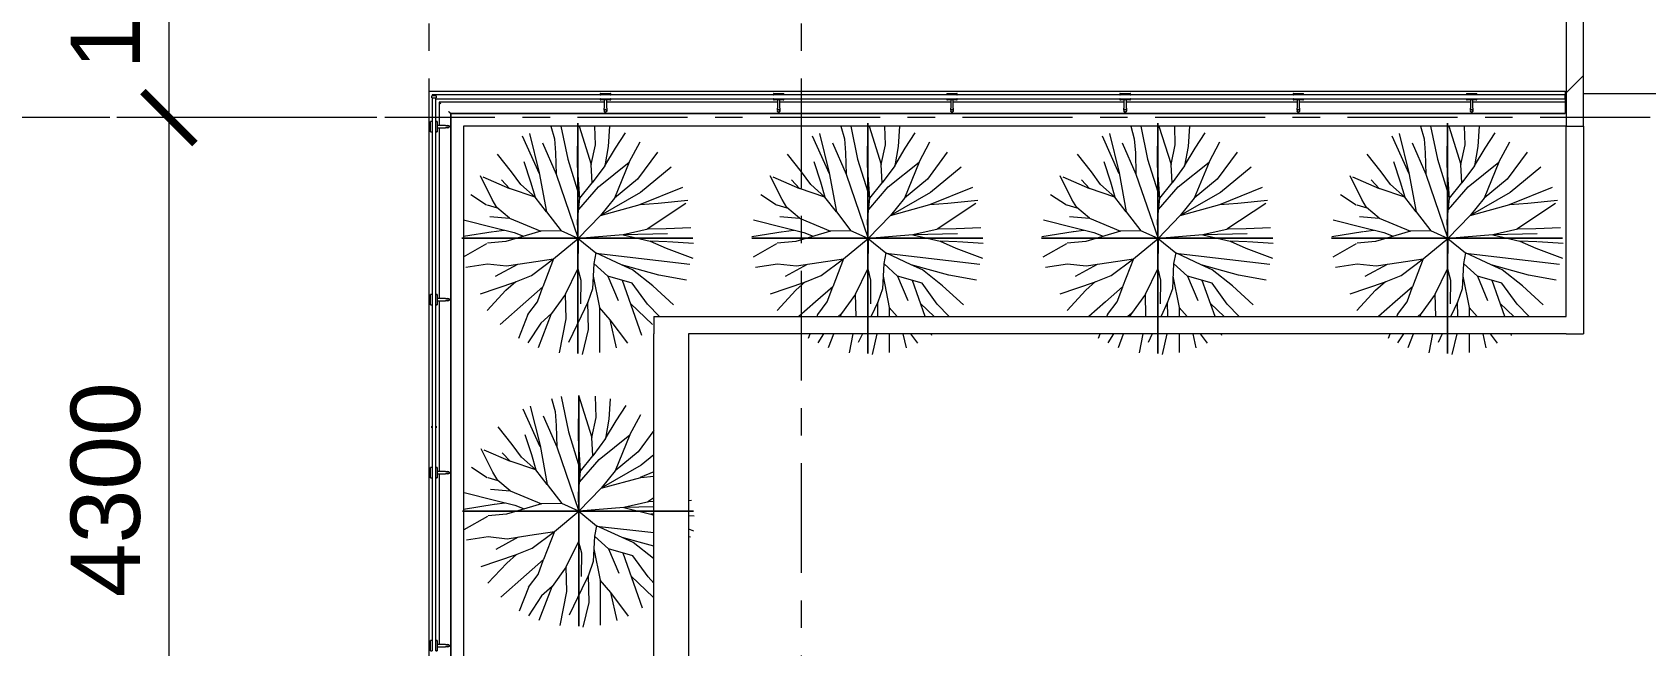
# Model space of a CAD drawing. Header units: millimetres. Extents: x -20144 to 117103, y -11426 to 48263.
# Drawn here: x 60212 to 69525, y 28098 to 31643 of the extents above; entities that cross this region are included whole.
import ezdxf

# ---------------------------------------------------------------- set-up
doc = ezdxf.new("R2010")
doc.units = ezdxf.units.MM
doc.linetypes.add('Grid Line', pattern=[22.225, 12.7, -3.175, 3.175, -3.175])
for name, color, linetype, lineweight in [('DIM', 1, 'Continuous', 5), ('HATCH-TUONG', 152, 'Continuous', 9), ('L-SITE', 91, 'Continuous', 5), ('NET THAY 1', 41, 'Continuous', 5), ('NET THAY 2', 55, 'Continuous', 5), ('NET-CAT', 3, 'Continuous', 9), ('NET-THAY', 2, 'Continuous', 15), ('TRUC', 225, 'Continuous', 5)]:
    doc.layers.add(name, color=color, linetype=linetype, lineweight=lineweight)
doc.styles.add('TA1', font='arial.ttf')
doc.dimstyles.new('D_200_KTx2', dxfattribs={"dimtxt": 400, "dimasz": 300, "dimexe": 300, "dimexo": 300, "dimgap": 160, "dimtad": 1, "dimdec": 0, "dimzin": 9, "dimtxsty": 'TA1', "dimblk": 'ARCHTICK', "dimcen": 1, "dimdle": 300, "dimclrd": 256, "dimclre": 256, "dimclrt": 7, "dimadec": 0, "dimazin": 0, "dimtfac": 1, "dimtdec": 0, "dimtix": 1, "dimtmove": 1, "dimatfit": 3, "dimldrblk": 'ARCHTICK', "dimfxl": 1, "dimtolj": 1, "dimtzin": 0, "dimlwd": -1, "dimlwe": -1, "dimarcsym": 0})

# ---------------------------------------------------------------- blocks, each defined once
blk = doc.blocks.new('Railing - NBS_RailInfillPnl_Post-720245-MẶT BẰNG TẦNG 23')
at = {"layer": 'NET THAY 2'}
for p, q in [((-13, -5), (-13, 5)), ((13, 5), (-13, 5)), ((13, 5), (13, -5)), ((-13, -5), (13, -5))]:
    blk.add_line(p, q, dxfattribs=at)
blk = doc.blocks.new('Railing - NBS_RailInfillPnl_Post-721024-MẶT BẰNG TẦNG 23')
at = {"layer": 'NET THAY 2'}
for p, q in [((-13, -5), (-13, 5)), ((13, 5), (13, -5))]:
    blk.add_line(p, q, dxfattribs=at)
blk = doc.blocks.new('Railing - Railing-537716-MẶT BẰNG TẦNG 23')
at = {"layer": 'NET THAY 1'}
for p, q in [((-8499.5, 31299.9), (-8499.5, 21700.1)), ((-1939.5, 31299.9), (-8499.5, 31299.9)), ((-1939.5, 31299.9), (-1939.5, 31280.7)), ((-8439.5, 31239.9), (-8439.5, 31104.5)), ((-7485.8, 31239.9), (-8439.5, 31239.9)), ((-6485.8, 31239.9), (-7472.5, 31239.9)), ((-5485.8, 31239.9), (-6472.5, 31239.9)), ((-4485.8, 31239.9), (-5472.5, 31239.9)), ((-3485.8, 31239.9), (-4472.5, 31239.9)), ((-2485.8, 31239.9), (-3472.5, 31239.9)), ((-1939.5, 31239.9), (-2472.5, 31239.9)), ((-1939.5, 31259.2), (-1939.5, 31239.9)), ((-1939.5, 31239.9), (-1939.5, 31229.9)), ((-1939.5, 31229.9), (-1939.5, 31184.9)), ((-8372.5, 21827.1), (-8372.5, 31172.9)), ((-8372.5, 31172.9), (-1939.5, 31172.9)), ((-8372.5, 31172.9), (-8372.5, 21827.1)), ((-1939.5, 31172.9), (-8372.5, 31172.9)), ((-1939.5, 31184.9), (-1939.5, 31172.9)), ((-8439.5, 31091.2), (-8439.5, 30104.5)), ((-8439.5, 30091.2), (-8439.5, 29104.5)), ((-8439.5, 29091.2), (-8439.5, 28104.5))]:
    blk.add_line(p, q, dxfattribs=at)
for points, knots in [([(-8429.5, 31229.9), (-8430.3, 31230.8), (-8431.7, 31232.1), (-8433.3, 31233.8), (-8434.3, 31234.8), (-8435, 31235.5), (-8435.7, 31236.2), (-8436.4, 31236.9), (-8437, 31237.5), (-8437.6, 31238), (-8438.2, 31238.6), (-8438.7, 31239.2), (-8439.3, 31239.8), (-8439.5, 31239.9), (-8439.5, 31239.9)], [0, 0, 0, 0, 0.166667, 0.25, 0.333333, 0.375, 0.416667, 0.5, 0.541667, 0.583333, 0.666667, 0.75, 0.833333, 1, 1, 1, 1]), ([(-8372.5, 31172.9), (-8372.5, 31172.9), (-8372.7, 31173.1), (-8373.4, 31173.8), (-8374.1, 31174.5), (-8374.8, 31175.2), (-8375.4, 31175.9), (-8376.2, 31176.6), (-8377.1, 31177.6), (-8378.2, 31178.7), (-8379.2, 31179.6), (-8380.1, 31180.6), (-8381.9, 31182.3), (-8383.4, 31183.9), (-8384.5, 31184.9)], [0, 0, 0, 0, 0.166667, 0.25, 0.333333, 0.416667, 0.458333, 0.5, 0.583333, 0.666667, 0.708333, 0.75, 0.833333, 1, 1, 1, 1])]:
    blk.add_open_spline(points, degree=3, knots=knots, dxfattribs=at)
for name, p, rotation in [('Railing - NBS_RailInfillPnl_Post-720245-MẶT BẰNG TẦNG 23', (-8469.5, 31269.9), 180), ('Railing - NBS_RailInfillPnl_Post-721024-MẶT BẰNG TẦNG 23', (-6292.8, 31269.9), 90), ('Railing - NBS_RailInfillPnl_Post-721024-MẶT BẰNG TẦNG 23', (-4116.1, 31269.9), 90), ('Railing - NBS_RailInfillPnl_Post-721024-MẶT BẰNG TẦNG 23', (-8469.5, 29362), 180)]:
    blk.add_blockref(name, p, dxfattribs=dict(rotation=rotation))
blk = doc.blocks.new('Top Rail Type - Top Rail_Internal_-538202-MẶT BẰNG TẦNG 23')
at = {"layer": 'NET THAY 1'}
for p, q in [((-7508.2, 31280.7), (-8480.2, 31280.7)), ((-8480.2, 31280.7), (-8480.2, 31274.9)), ((-8480.2, 31264.9), (-8480.2, 31126.7)), ((-8458.7, 31123.7), (-8458.7, 31259.2)), ((-8458.7, 31259.2), (-7505.2, 31259.2)), ((-7453.3, 31259.2), (-6505.2, 31259.2)), ((-6508.2, 31280.7), (-7450.3, 31280.7)), ((-6453.3, 31259.2), (-5505.2, 31259.2)), ((-5508.2, 31280.7), (-6450.3, 31280.7)), ((-5453.3, 31259.2), (-4505.2, 31259.2)), ((-4508.2, 31280.7), (-5450.3, 31280.7)), ((-4453.3, 31259.2), (-3505.2, 31259.2)), ((-3508.2, 31280.7), (-4450.3, 31280.7)), ((-3453.3, 31259.2), (-2505.2, 31259.2)), ((-2508.2, 31280.7), (-3450.3, 31280.7)), ((-2453.3, 31259.2), (-1939.5, 31259.2)), ((-1939.5, 31280.7), (-2450.3, 31280.7)), ((-1939.5, 31259.2), (-1939.5, 31280.7)), ((-8480.2, 31068.8), (-8480.2, 30126.7)), ((-8458.7, 30123.7), (-8458.7, 31071.8)), ((-8480.2, 30068.8), (-8480.2, 29126.7)), ((-8458.7, 29123.7), (-8458.7, 30071.8)), ((-8480.2, 29068.8), (-8480.2, 28126.7)), ((-8458.7, 28123.7), (-8458.7, 29071.8))]:
    blk.add_line(p, q, dxfattribs=at)
blk = doc.blocks.new('ALB-RAILING 32 - ALB-BALUSTER-V86-MẶT BẰNG TẦNG 23')
at = {"layer": 'NET THAY 1'}
for p, q in [((-30, 101.1), (-30, 91.9)), ((-30, 101.1), (30, 101.1)), ((-29, 101.1), (-30, 101.1)), ((30, 101.1), (29, 101.1)), ((30, 91.9), (30, 101.1)), ((-30, 91.9), (-29, 91.9)), ((30, 91.9), (-30, 91.9)), ((-30, 70.4), (-30, 63.2)), ((-30, 70.4), (30, 70.4)), ((-29, 70.4), (-30, 70.4)), ((-30, 63.2), (-26, 63.2)), ((30, 63.2), (-30, 63.2)), ((-7, 63.2), (-7, 15)), ((7, 15), (7, 63.2)), ((26, 63.2), (30, 63.2)), ((29, 91.9), (30, 91.9)), ((30, 70.4), (29, 70.4)), ((30, 63.2), (30, 70.4))]:
    blk.add_line(p, q, dxfattribs=at)
at = {"layer": 'NET THAY 1', "flags": 128}
for points in [[(-7, 1.4), (-7, 1.7), (-7, 2), (-7, 2.3), (-7, 2.6), (-7, 3), (-7, 3.3), (-7, 3.7), (-7, 4.1), (-7, 4.5), (-7, 5), (-7, 5.4), (-7, 5.9), (-7, 6.4), (-7, 6.9), (-7, 7.4), (-7, 7.9), (-7, 8.5), (-7, 9), (-7, 9.6), (-7, 10.1), (-7, 10.7), (-7, 11.3), (-7, 11.9), (-7, 12.5), (-7, 13), (-7, 13.6), (-7, 14.2), (-7, 14.8), (-7, 15)], [(7, 0), (7, -0.3), (7, -0.6), (6.9, -0.8), (6.9, -1.1), (6.9, -1.4), (6.8, -1.7)], [(7, 15), (7, 14.4), (7, 13.8), (7, 13.2), (7, 12.6), (7, 12), (7, 11.4), (7, 10.9), (7, 10.3), (7, 9.7), (7, 9.2), (7, 8.6), (7, 8.1), (7, 7.5), (7, 7), (7, 6.5), (7, 6), (7, 5.6), (7, 5.1), (7, 4.7), (7, 4.2), (7, 3.8), (7, 3.4), (7, 3.1), (7, 2.7)], [(-3, -6.3), (-3.2, -6.2), (-3.5, -6.1), (-3.7, -5.9), (-4, -5.8), (-4.2, -5.6), (-4.4, -5.4), (-4.6, -5.3), (-4.8, -5.1), (-5, -4.9), (-5.2, -4.7), (-5.4, -4.5), (-5.6, -4.2), (-5.7, -4), (-5.9, -3.8), (-6, -3.5), (-6.2, -3.3), (-6.3, -3), (-6.4, -2.8), (-6.5, -2.5), (-6.6, -2.3), (-6.7, -2), (-6.8, -1.7), (-6.8, -1.5), (-6.9, -1.2)], [(0, -7), (-0.3, -7), (-0.6, -7), (-0.8, -6.9), (-1.1, -6.9), (-1.4, -6.9), (-1.7, -6.8)], [(6.6, -2.5), (6.4, -2.7), (6.3, -3), (6.2, -3.2), (6.1, -3.5), (5.9, -3.7), (5.8, -4), (5.6, -4.2), (5.4, -4.4), (5.3, -4.6), (5.1, -4.8), (4.9, -5), (4.7, -5.2), (4.5, -5.4), (4.2, -5.6), (4, -5.7), (3.8, -5.9), (3.5, -6), (3.3, -6.2), (3, -6.3), (2.8, -6.4), (2.5, -6.5), (2.3, -6.6), (2, -6.7), (1.7, -6.8), (1.5, -6.8), (1.2, -6.9), (0.9, -6.9), (0.6, -7), (0.4, -7), (0.1, -7), (0, -7)]]:
    blk.add_lwpolyline(points, dxfattribs=at)
at = {"layer": 'NET THAY 1'}
for start, end in [(90, 270), (270, 90)]:
    blk.add_arc((0, 0), 7, start, end, dxfattribs=at)
blk = doc.blocks.new('CAY XANH 1 - new block_dwg_110_植栽_中_高木 - 落葉1_φ4000_H5500-1445069-IDEA-4th Storey - Detail-714095-MẶT BẰNG TẦNG 23')
at = {"layer": 'L-SITE'}
for p, q in [((-667, 1111), (-958, 1760)), ((879, 1317), (625, 696)), ((1796, 880), (1057, 580)), ((-1850, 759), (-1578, 578)), ((-1570, 578), (-1398, 529)), ((1855, 599), (1188, 159)), ((-2000, 33), (-1462, 119)), ((-1453, 121), (-1278, 144)), ((-1975, -315), (-1571, -88)), ((1923, -449), (303, -262)), ((1984, -88), (1545, -58)), ((-1423, -653), (-1041, -445)), ((983, -1349), (762, -724)), ((-880, -1349), (-864, -1308)), ((502, -1349), (365, -1191)), ((1138, -1349), (902, -1122)), ((-1024, -1718), (-996, -1647)), ((-766, -1647), (-866, -1803)), ((-682, -1880), (-593, -1647)), ((-321, -1974), (-258, -1647)), ((-98, -1647), (-170, -1795)), ((76, -1999), (158, -1647)), ((365, -1647), (365, -1967)), ((659, -1888), (605, -1647)), ((855, -1808), (734, -1647)), ((1097, -1672), (1088, -1647))]:
    blk.add_line(p, q, dxfattribs=at)
at = {"layer": 'L-SITE', "flags": 128}
for points in [[(-838, 1808), (-670, 1129), (-546, 458), (-743, 713), (-989, 932), (-1147, 1149), (-1389, 1451)], [(-470, 1933), (-408, 1715), (-389, 1474), (-379, 1110)], [(-297, 1933), (-181, 1368), (30, 691), (242, 956)], [(16, 1933), (224, 1272), (298, 1613), (287, 1933)], [(541, 1933), (518, 1586), (459, 1252), (641, 1557), (813, 1820)], [(-615, 1645), (-379, 1110), (0, 0), (-295, 133)], [(1939, 182), (1516, 167), (1206, 162), (773, 64), (0, 0), (-10, 303), (30, 691), (-10, 1257), (-10, 1592)], [(1364, 1487), (1021, 1024), (625, 696), (384, 396), (0, 0), (305, -251), (268, -432)], [(10, 497), (348, 890), (879, 1317), (1065, 1665)], [(-934, 1324), (-819, 978), (-743, 713), (-1182, 862)], [(459, 1252), (242, 956), (224, 1272)], [(1602, 1227), (1074, 790), (384, 396), (1064, 582), (1374, 607), (1887, 662)], [(-1522, 376), (-1182, 348), (-1399, 530), (-1482, 672), (-1685, 1077)], [(-1640, 1059), (-1182, 862), (-1319, 1008)], [(-1974, 319), (-1451, 187), (-1104, 101), (-945, 37)], [(-1182, 348), (-645, 125), (-1245, -52), (-1564, -80)], [(-546, 458), (-295, 133), (-645, 125)], [(-1683, -957), (-1092, -755), (-807, -637), (-423, -352), (0, 0), (-5, -527)], [(1538, 78), (773, 64), (1241, -50)], [(1865, -721), (1389, -632), (743, -453), (305, -251)], [(1534, -57), (1241, -50), (1512, -168), (1971, -338)], [(-1938, -494), (-1560, -440), (-1235, -475), (-846, -416), (-423, -352), (-610, -834), (-905, -1095), (-1192, -1349)], [(-217, -960), (-5, -527), (44, -720), (39, -1126)], [(508, -651), (268, -432), (248, -870), (165, -1101)], [(1640, -1145), (1284, -817), (935, -541), (743, -453)], [(-1567, -1243), (-1244, -895), (-1077, -745)], [(-867, -1310), (-703, -1095), (-608, -832)], [(258, -651), (365, -1191), (365, -1349)], [(1397, -1349), (1191, -1135), (931, -773), (508, -651), (685, -1070)], [(-208, -1349), (-217, -960), (-458, -1297)], [(170, -1349), (165, -1101), (52, -1342)], [(-478, -1349), (-458, -1297), (-518, -1349)]]:
    blk.add_lwpolyline(points, dxfattribs=at)
blk = doc.blocks.new('CAY XANH 1 - new block_dwg-714094-MẶT BẰNG TẦNG 23')
at = {"xscale": 0.5, "yscale": 0.5, "zscale": 0.5}
blk.add_blockref('CAY XANH 1 - new block_dwg_110_植栽_中_高木 - 落葉1_φ4000_H5500-1445069-IDEA-4th Storey - Detail-714095-MẶT BẰNG TẦNG 23', (-494874, 495980), dxfattribs=at)
blk = doc.blocks.new('CAY XANH 1 - CAY XANH_dwg-714093-MẶT BẰNG TẦNG 23')
at = {"layer": 'L-SITE'}
for p, q in [((28746.5, 0), (28733, 0)), ((28788.3, 0), (28770.7, 0)), ((28931.4, 0), (28921.9, 0)), ((29155.3, 0), (29164.1, 0))]:
    blk.add_line(p, q, dxfattribs=at)
at = {"layer": 'L-SITE', "flags": 128}
for points in [[(28694.1, 0), (28684.6, 0), (28661.3, 0), (28659.4, 0), (28644, 0), (28634.5, 0), (28611.2, 0), (28603.7, 0), (28594.2, 0), (28603.7, 0), (28609.6, 0), (28592.2, 0), (28570.9, 0), (28578.4, 0), (28603.7, 0), (28662, 0), (28642.6, 0), (28600.1, 0), (28579.1, 0), (28609.9, 0), (28604, 0), (28575.2, 0), (28563.7, 0), (28584.7, 0), (28609.9, 0), (28613.8, 0), (28600.1, 0), (28611.8, 0), (28638.7, 0), (28677.6, 0), (28708.4, 0), (28713.9, 0), (28725.7, 0), (28715.9, 0), (28712.3, 0), (28702.5, 0), (28691, 0), (28706.4, 0), (28731.3, 0), (28735.2, 0), (28750.6, 0), (28756.5, 0), (28781.4, 0), (28806.3, 0), (28821.7, 0), (28833.5, 0), (28837.1, 0), (28862.3, 0), (28883.3, 0), (28898.7, 0), (28916, 0), (28931.4, 0)], [(28647.5, 0), (28660.7, 0), (28678.3, 0), (28673.9, 0), (28669.5, 0), (28647.5, 0)], [(29039.2, 0), (29014.3, 0), (28989.4, 0), (28974, 0), (28975.7, 0), (28958.6, 0), (28943.2, 0), (28925.9, 0), (28918, 0), (28931.4, 0), (28920, 0), (28895.1, 0), (28877.7, 0), (28821.5, 0), (28814, 0), (28794.6, 0), (28769.7, 0), (28707.5, 0), (28715.4, 0), (28722.9, 0), (28717.3, 0), (28707.5, 0), (28702, 0), (28694.1, 0)], [(28752.4, 0), (28737, 0), (28715.7, 0)], [(28715.7, 0), (28725.2, 0), (28721.6, 0), (28735, 0), (28740.6, 0), (28746.5, 0), (28765.8, 0), (28752.4, 0)], [(28733, 0), (28738.9, 0), (28756, 0), (28765.8, 0), (28771.4, 0), (28775.3, 0), (28781.2, 0), (28788.7, 0), (28792.7, 0), (28732.7, 0)], [(28732.7, 0), (28740.3, 0), (28815.9, 0), (28825.4, 0), (28881.6, 0), (28895.1, 0), (28898.7, 0), (28889.2, 0), (28895.1, 0), (28904.6, 0), (28921.9, 0), (28927.8, 0)], [(28763.8, 0), (28748.4, 0), (28746.5, 0)], [(28785.1, 0), (28788.7, 0), (28790.7, 0), (28785.1, 0), (28763.8, 0)], [(28770.7, 0), (28768.5, 0), (28779.5, 0), (28788.3, 0)], [(28817.6, 0), (28796.6, 0), (28785.1, 0)], [(28921.9, 0), (28908.5, 0), (28910.5, 0), (28893.1, 0), (28898.7, 0), (28893.1, 0), (28867.9, 0), (28812, 0)], [(28812, 0), (28823.5, 0), (28817.6, 0)], [(28927.8, 0), (28939.3, 0), (28941.3, 0), (28946.8, 0), (28956.7, 0), (28933.4, 0), (28921.9, 0), (28931.4, 0), (28946.8, 0), (28962.2, 0), (28970.1, 0), (28981.6, 0), (28995, 0)], [(29091.3, 0), (29110.6, 0), (29116.2, 0), (29106.7, 0), (29089.3, 0), (29081.8, 0), (29072, 0), (29058.5, 0), (29037.2, 0), (29033.6, 0), (29018.2, 0), (29008.4, 0), (29002.8, 0), (28997, 0), (28983.5, 0), (28966.2, 0), (28958.6, 0), (28956.7, 0), (28939.3, 0), (28921.9, 0)], [(28921.9, 0), (28931.4, 0), (28933.4, 0), (28943.2, 0), (28956.7, 0), (28954.7, 0), (28958.6, 0), (28975.7, 0), (28981.6, 0), (28987.5, 0), (29004.8, 0), (29037.2, 0), (29047.1, 0), (29053, 0), (29041.2, 0), (29043.1, 0), (29051, 0), (29068.4, 0)], [(28995, 0), (29010.4, 0), (29025.8, 0), (29020.2, 0), (29006.5, 0)], [(29006.5, 0), (29025.8, 0), (29029.7, 0), (29018.2, 0), (29025.8, 0), (29045.1, 0), (29053, 0), (29062.5, 0), (29070, 0), (29083.8, 0), (29108.7, 0), (29114.5, 0)], [(29312.7, 0), (29293.4, 0), (29302.9, 0), (29316.3, 0), (29320.3, 0), (29302.9, 0), (29285.5, 0), (29262.6, 0), (29270.1, 0), (29304.9, 0), (29312.7, 0), (29304.9, 0), (29297.3, 0), (29281.9, 0), (29327.3, 0), (29348.6, 0), (29330.1, 0), (29343.5, 0), (29390.9, 0), (29381.4, 0), (29362, 0), (29366, 0), (29373.5, 0), (29352.5, 0), (29344.7, 0), (29331.2, 0), (29311.9, 0), (29298.5, 0), (29229.9, 0), (29212.5, 0), (29205, 0), (29176.1, 0), (29168.3, 0), (29150.9, 0), (29145.3, 0), (29160.7, 0), (29174.2, 0), (29170.2, 0), (29152.9, 0), (29145.3, 0), (29102.8, 0), (29106.7, 0), (29070, 0), (29043.1, 0), (29037.2, 0)], [(29037.2, 0), (29058.5, 0), (29072, 0), (29087.4, 0), (29099.2, 0), (29089.3, 0), (29075.9, 0), (29068.4, 0), (29104.7, 0), (29116.2, 0)], [(29116.2, 0), (29091.3, 0), (29083.8, 0), (29070, 0), (29049, 0), (29039.2, 0)], [(29068.4, 0), (29056.6, 0), (29060.5, 0), (29112.3, 0), (29147, 0), (29158.4, 0), (29135.5, 0), (29131.6, 0), (29147, 0), (29162.4, 0), (29169.9, 0), (29187.3, 0), (29195.1, 0), (29222, 0), (29233.5, 0), (29256.7, 0), (29210.9, 0), (29220.4, 0), (29208.6, 0), (29224, 0), (29237.7, 0), (29247.2, 0), (29260.6, 0), (29268.5, 0), (29283.9, 0), (29299.3, 0), (29312.7, 0)], [(29114.5, 0), (29100.8, 0), (29091.3, 0)], [(29160.7, 0), (29147, 0), (29133.5, 0), (29139.4, 0), (29162.4, 0), (29170.2, 0), (29154.8, 0)], [(29164.1, 0), (29172.9, 0), (29179.5, 0), (29192.7, 0), (29186.1, 0), (29150.9, 0), (29144.3, 0), (29137.8, 0), (29144.3, 0), (29155.3, 0)], [(29154.8, 0), (29162.4, 0), (29181.7, 0), (29191.5, 0), (29185.6, 0), (29212.5, 0), (29224, 0), (29205, 0), (29199.1, 0), (29177.8, 0), (29179.7, 0)], [(29179.7, 0), (29174.2, 0), (29160.7, 0)], [(29221.3, 0), (29199.3, 0), (29186.1, 0), (29199.3, 0)], [(29199.3, 0), (29210.3, 0), (29230.1, 0), (29241.1, 0), (29283.4, 0), (29301, 0), (29296.6, 0), (29238.9, 0), (29241.1, 0), (29225.7, 0), (29221.3, 0)]]:
    blk.add_lwpolyline(points, dxfattribs=at)
for points in [[(28645.7, 0), (28641.3, 0), (28706.9, 0), (28676.5, 0), (28672.1, 0), (28685.3, 0), (28676.5, 0)], [(28690.8, 0), (28669.5, 0), (28662, 0), (28675.4, 0), (28681, 0), (28698.3, 0), (28700.3, 0)], [(28737.7, 0), (28750.9, 0), (28759.7, 0), (28755.3, 0), (28737.7, 0), (28711.3, 0), (28700.3, 0), (28698.1, 0), (28715.7, 0), (28717.9, 0), (28722.3, 0), (28739.9, 0)], [(28785.9, 0), (28783.7, 0), (28768.3, 0), (28757.3, 0), (28752.9, 0), (28748.5, 0), (28768.3, 0), (28777.1, 0)], [(28904.6, 0), (28915.6, 0), (28871.6, 0), (28805.9, 0), (28810.3, 0), (28803.7, 0), (28873.8, 0), (28882.6, 0)], [(28871.6, 0), (28858.4, 0), (28851.8, 0), (28862.8, 0)], [(28898, 0), (28909, 0), (28928.8, 0), (28931, 0), (28935.4, 0), (28942, 0), (28931, 0), (28909, 0), (28880.4, 0)], [(28926.6, 0), (28942, 0), (28957.4, 0), (28950.8, 0), (28975, 0), (28957.4, 0), (28948.6, 0), (28915.6, 0)], [(28970.6, 0), (28975, 0), (28957.4, 0), (28942, 0), (28955.2, 0), (28950.8, 0)], [(29036.6, 0), (29043.2, 0), (29045.4, 0), (29025.6, 0), (29023.4, 0)], [(29118, 0), (29115.8, 0), (29135.6, 0), (29140, 0), (29129, 0)], [(29157.5, 0), (29161.9, 0), (29190.5, 0), (29194.9, 0), (29192.7, 0), (29205.9, 0), (29225.7, 0), (29219.1, 0), (29205.9, 0), (29203.7, 0), (29192.7, 0), (29164.1, 0)], [(29287, 0), (29239.4, 0), (29231.8, 0), (29294.6, 0), (29300.5, 0), (29319.8, 0), (29304.4, 0)]]:
    blk.add_lwpolyline(points, close=True, dxfattribs=at)
blk = doc.blocks.new('CAY XANH 1 - CAY XANH_dwg-714092-MẶT BẰNG TẦNG 23')
at = {"layer": 'L-SITE'}
for p, q in [((0, -28746.5), (0, -28733)), ((0, -28788.3), (0, -28770.7)), ((0, -28931.4), (0, -28921.9)), ((0, -29155.3), (0, -29164.1))]:
    blk.add_line(p, q, dxfattribs=at)
at = {"layer": 'L-SITE', "flags": 128}
for points in [[(0, -28694.1), (0, -28684.6), (0, -28661.3), (0, -28659.4), (0, -28644), (0, -28634.5), (0, -28611.2), (0, -28603.7), (0, -28594.2), (0, -28603.7), (0, -28609.6), (0, -28592.2), (0, -28570.9), (0, -28578.4), (0, -28603.7), (0, -28662), (0, -28642.6), (0, -28600.1), (0, -28579.1), (0, -28609.9), (0, -28604), (0, -28575.2), (0, -28563.7), (0, -28584.7), (0, -28609.9), (0, -28613.8), (0, -28600.1), (0, -28611.8), (0, -28638.7), (0, -28677.6), (0, -28708.4), (0, -28713.9), (0, -28725.7), (0, -28715.9), (0, -28712.3), (0, -28702.5), (0, -28691), (0, -28706.4), (0, -28731.3), (0, -28735.2), (0, -28750.6), (0, -28756.5), (0, -28781.4), (0, -28806.3), (0, -28821.7), (0, -28833.5), (0, -28837.1), (0, -28862.3), (0, -28883.3), (0, -28898.7), (0, -28916), (0, -28931.4)], [(0, -28647.5), (0, -28660.7), (0, -28678.3), (0, -28673.9), (0, -28669.5), (0, -28647.5)], [(0, -29039.2), (0, -29014.3), (0, -28989.4), (0, -28974), (0, -28975.7), (0, -28958.6), (0, -28943.2), (0, -28925.9), (0, -28918), (0, -28931.4), (0, -28920), (0, -28895.1), (0, -28877.7), (0, -28821.5), (0, -28814), (0, -28794.6), (0, -28769.7), (0, -28707.5), (0, -28715.4), (0, -28722.9), (0, -28717.3), (0, -28707.5), (0, -28702), (0, -28694.1)], [(0, -28752.4), (0, -28737), (0, -28715.7)], [(0, -28715.7), (0, -28725.2), (0, -28721.6), (0, -28735), (0, -28740.6), (0, -28746.5), (0, -28765.8), (0, -28752.4)], [(0, -28733), (0, -28738.9), (0, -28756), (0, -28765.8), (0, -28771.4), (0, -28775.3), (0, -28781.2), (0, -28788.7), (0, -28792.7), (0, -28732.7)], [(0, -28732.7), (0, -28740.3), (0, -28815.9), (0, -28825.4), (0, -28881.6), (0, -28895.1), (0, -28898.7), (0, -28889.2), (0, -28895.1), (0, -28904.6), (0, -28921.9), (0, -28927.8)], [(0, -28763.8), (0, -28748.4), (0, -28746.5)], [(0, -28785.1), (0, -28788.7), (0, -28790.7), (0, -28785.1), (0, -28763.8)], [(0, -28770.7), (0, -28768.5), (0, -28779.5), (0, -28788.3)], [(0, -28817.6), (0, -28796.6), (0, -28785.1)], [(0, -28921.9), (0, -28908.5), (0, -28910.5), (0, -28893.1), (0, -28898.7), (0, -28893.1), (0, -28867.9), (0, -28812)], [(0, -28812), (0, -28823.5), (0, -28817.6)], [(0, -28927.8), (0, -28939.3), (0, -28941.3), (0, -28946.8), (0, -28956.7), (0, -28933.4), (0, -28921.9), (0, -28931.4), (0, -28946.8), (0, -28962.2), (0, -28970.1), (0, -28981.6), (0, -28995)], [(0, -29091.3), (0, -29110.6), (0, -29116.2), (0, -29106.7), (0, -29089.3), (0, -29081.8), (0, -29072), (0, -29058.5), (0, -29037.2), (0, -29033.6), (0, -29018.2), (0, -29008.4), (0, -29002.8), (0, -28997), (0, -28983.5), (0, -28966.2), (0, -28958.6), (0, -28956.7), (0, -28939.3), (0, -28921.9)], [(0, -28921.9), (0, -28931.4), (0, -28933.4), (0, -28943.2), (0, -28956.7), (0, -28954.7), (0, -28958.6), (0, -28975.7), (0, -28981.6), (0, -28987.5), (0, -29004.8), (0, -29037.2), (0, -29047.1), (0, -29053), (0, -29041.2), (0, -29043.1), (0, -29051), (0, -29068.4)], [(0, -28995), (0, -29010.4), (0, -29025.8), (0, -29020.2), (0, -29006.5)], [(0, -29006.5), (0, -29025.8), (0, -29029.7), (0, -29018.2), (0, -29025.8), (0, -29045.1), (0, -29053), (0, -29062.5), (0, -29070), (0, -29083.8), (0, -29108.7), (0, -29114.5)], [(0, -29312.7), (0, -29293.4), (0, -29302.9), (0, -29316.3), (0, -29320.3), (0, -29302.9), (0, -29285.5), (0, -29262.6), (0, -29270.1), (0, -29304.9), (0, -29312.7), (0, -29304.9), (0, -29297.3), (0, -29281.9), (0, -29327.3), (0, -29348.6), (0, -29330.1), (0, -29343.5), (0, -29390.9), (0, -29381.4), (0, -29362), (0, -29366), (0, -29373.5), (0, -29352.5), (0, -29344.7), (0, -29331.2), (0, -29311.9), (0, -29298.5), (0, -29229.9), (0, -29212.5), (0, -29205), (0, -29176.1), (0, -29168.3), (0, -29150.9), (0, -29145.3), (0, -29160.7), (0, -29174.2), (0, -29170.2), (0, -29152.9), (0, -29145.3), (0, -29102.8), (0, -29106.7), (0, -29070), (0, -29043.1), (0, -29037.2)], [(0, -29037.2), (0, -29058.5), (0, -29072), (0, -29087.4), (0, -29099.2), (0, -29089.3), (0, -29075.9), (0, -29068.4), (0, -29104.7), (0, -29116.2)], [(0, -29116.2), (0, -29091.3), (0, -29083.8), (0, -29070), (0, -29049), (0, -29039.2)], [(0, -29068.4), (0, -29056.6), (0, -29060.5), (0, -29112.3), (0, -29147), (0, -29158.4), (0, -29135.5), (0, -29131.6), (0, -29147), (0, -29162.4), (0, -29169.9), (0, -29187.3), (0, -29195.1), (0, -29222), (0, -29233.5), (0, -29256.7), (0, -29210.9), (0, -29220.4), (0, -29208.6), (0, -29224), (0, -29237.7), (0, -29247.2), (0, -29260.6), (0, -29268.5), (0, -29283.9), (0, -29299.3), (0, -29312.7)], [(0, -29114.5), (0, -29100.8), (0, -29091.3)], [(0, -29160.7), (0, -29147), (0, -29133.5), (0, -29139.4), (0, -29162.4), (0, -29170.2), (0, -29154.8)], [(0, -29164.1), (0, -29172.9), (0, -29179.5), (0, -29192.7), (0, -29186.1), (0, -29150.9), (0, -29144.3), (0, -29137.8), (0, -29144.3), (0, -29155.3)], [(0, -29154.8), (0, -29162.4), (0, -29181.7), (0, -29191.5), (0, -29185.6), (0, -29212.5), (0, -29224), (0, -29205), (0, -29199.1), (0, -29177.8), (0, -29179.7)], [(0, -29179.7), (0, -29174.2), (0, -29160.7)], [(0, -29221.3), (0, -29199.3), (0, -29186.1), (0, -29199.3)], [(0, -29199.3), (0, -29210.3), (0, -29230.1), (0, -29241.1), (0, -29283.4), (0, -29301), (0, -29296.6), (0, -29238.9), (0, -29241.1), (0, -29225.7), (0, -29221.3)]]:
    blk.add_lwpolyline(points, dxfattribs=at)
for points in [[(0, -28645.7), (0, -28641.3), (0, -28706.9), (0, -28676.5), (0, -28672.1), (0, -28685.3), (0, -28676.5)], [(0, -28690.8), (0, -28669.5), (0, -28662), (0, -28675.4), (0, -28681), (0, -28698.3), (0, -28700.3)], [(0, -28737.7), (0, -28750.9), (0, -28759.7), (0, -28755.3), (0, -28737.7), (0, -28711.3), (0, -28700.3), (0, -28698.1), (0, -28715.7), (0, -28717.9), (0, -28722.3), (0, -28739.9)], [(0, -28785.9), (0, -28783.7), (0, -28768.3), (0, -28757.3), (0, -28752.9), (0, -28748.5), (0, -28768.3), (0, -28777.1)], [(0, -28904.6), (0, -28915.6), (0, -28871.6), (0, -28805.9), (0, -28810.3), (0, -28803.7), (0, -28873.8), (0, -28882.6)], [(0, -28871.6), (0, -28858.4), (0, -28851.8), (0, -28862.8)], [(0, -28898), (0, -28909), (0, -28928.8), (0, -28931), (0, -28935.4), (0, -28942), (0, -28931), (0, -28909), (0, -28880.4)], [(0, -28926.6), (0, -28942), (0, -28957.4), (0, -28950.8), (0, -28975), (0, -28957.4), (0, -28948.6), (0, -28915.6)], [(0, -28970.6), (0, -28975), (0, -28957.4), (0, -28942), (0, -28955.2), (0, -28950.8)], [(0, -29036.6), (0, -29043.2), (0, -29045.4), (0, -29025.6), (0, -29023.4)], [(0, -29118), (0, -29115.8), (0, -29135.6), (0, -29140), (0, -29129)], [(0, -29157.5), (0, -29161.9), (0, -29190.5), (0, -29194.9), (0, -29192.7), (0, -29205.9), (0, -29225.7), (0, -29219.1), (0, -29205.9), (0, -29203.7), (0, -29192.7), (0, -29164.1)], [(0, -29287), (0, -29239.4), (0, -29231.8), (0, -29294.6), (0, -29300.5), (0, -29319.8), (0, -29304.4)]]:
    blk.add_lwpolyline(points, close=True, dxfattribs=at)
blk = doc.blocks.new('CAY XANH 1 - CAY XANH 1-678680-MẶT BẰNG TẦNG 23')
for name, p, xscale, yscale, zscale in [('CAY XANH 1 - CAY XANH_dwg-714092-MẶT BẰNG TẦNG 23', (0, 46610), 1.608504446305672, 1.608504446305672, 1.608504446305672), ('CAY XANH 1 - new block_dwg-714094-MẶT BẰNG TẦNG 23', (331762.8, -332503.6), 0.6703958691910499, 0.6703958691910499, 0.6703958691910499), ('CAY XANH 1 - CAY XANH_dwg-714093-MẶT BẰNG TẦNG 23', (-46720.7, 0), 1.612196637345681, 1.612196637345681, 1.612196637345681)]:
    blk.add_blockref(name, p, dxfattribs=dict(xscale=xscale, yscale=yscale, zscale=zscale))
blk = doc.blocks.new('CAY XANH 1 - new block_dwg_110_植栽_中_高木 - 落葉1_φ4000_H5500-1445069-IDEA-4th Storey - Detail-V159-MẶT BẰNG TẦNG 23')
at = {"layer": 'L-SITE'}
for p, q in [((-667, 1111), (-958, 1760)), ((879, 1317), (625, 696)), ((1796, 880), (1057, 580)), ((-1850, 759), (-1578, 578)), ((-1570, 578), (-1398, 529)), ((1855, 599), (1188, 159)), ((-1978, 36), (-1462, 119)), ((-1453, 121), (-1278, 144)), ((-1975, -315), (-1571, -88)), ((1923, -449), (303, -262)), ((1984, -88), (1545, -58)), ((-1423, -653), (-1041, -445)), ((1097, -1672), (762, -724)), ((-1024, -1718), (-864, -1308)), ((1278, -1483), (902, -1122)), ((855, -1808), (552, -1405))]:
    blk.add_line(p, q, dxfattribs=at)
at = {"layer": 'L-SITE', "flags": 128}
for points in [[(-838, 1808), (-670, 1129), (-546, 458), (-743, 713), (-989, 932), (-1147, 1149), (-1389, 1451)], [(-470, 1933), (-408, 1715), (-389, 1474), (-379, 1110)], [(-297, 1933), (-181, 1368), (30, 691), (242, 956)], [(16, 1933), (224, 1272), (298, 1613), (287, 1933)], [(541, 1933), (518, 1586), (459, 1252), (641, 1557), (813, 1820)], [(-615, 1645), (-379, 1110), (0, 0), (-295, 133)], [(1939, 182), (1516, 167), (1206, 162), (773, 64), (0, 0), (-10, 303), (30, 691), (-10, 1257), (-10, 1592)], [(1364, 1487), (1021, 1024), (625, 696), (384, 396), (0, 0), (305, -251), (268, -432)], [(10, 497), (348, 890), (879, 1317), (1065, 1665)], [(-934, 1324), (-819, 978), (-743, 713), (-1182, 862)], [(459, 1252), (242, 956), (224, 1272)], [(1602, 1227), (1074, 790), (384, 396), (1064, 582), (1374, 607), (1887, 662)], [(-1522, 376), (-1182, 348), (-1399, 530), (-1482, 672), (-1685, 1077)], [(-1640, 1059), (-1182, 862), (-1319, 1008)], [(-1974, 319), (-1451, 187), (-1104, 101), (-945, 37)], [(-1182, 348), (-645, 125), (-1245, -52), (-1564, -80)], [(-546, 458), (-295, 133), (-645, 125)], [(-1683, -957), (-1092, -755), (-807, -637), (-423, -352), (0, 0), (-5, -527)], [(1538, 78), (773, 64), (1241, -50)], [(1865, -721), (1389, -632), (743, -453), (305, -251)], [(1534, -57), (1241, -50), (1512, -168), (1971, -338)], [(-1938, -494), (-1560, -440), (-1235, -475), (-846, -416), (-423, -352), (-610, -834), (-905, -1095), (-1342, -1483)], [(-217, -960), (-5, -527), (44, -720), (39, -1126)], [(508, -651), (268, -432), (248, -870), (165, -1101)], [(1640, -1145), (1284, -817), (935, -541), (743, -453)], [(-1567, -1243), (-1244, -895), (-1077, -745)], [(-867, -1310), (-703, -1095), (-608, -832)], [(258, -651), (365, -1191), (365, -1967)], [(1397, -1349), (1191, -1135), (931, -773), (508, -651), (685, -1070)], [(-321, -1974), (-207, -1385), (-217, -960), (-458, -1297)], [(76, -1999), (175, -1573), (165, -1101), (52, -1342), (-170, -1795)], [(-682, -1880), (-458, -1297), (-645, -1459), (-866, -1803)], [(659, -1888), (552, -1405), (365, -1191)]]:
    blk.add_lwpolyline(points, dxfattribs=at)
blk = doc.blocks.new('CAY XANH 1 - new block_dwg-V160-MẶT BẰNG TẦNG 23')
at = {"xscale": 0.5, "yscale": 0.5, "zscale": 0.5}
blk.add_blockref('CAY XANH 1 - new block_dwg_110_植栽_中_高木 - 落葉1_φ4000_H5500-1445069-IDEA-4th Storey - Detail-V159-MẶT BẰNG TẦNG 23', (-494874, 495980), dxfattribs=at)
blk = doc.blocks.new('CAY XANH 1 - CAY XANH 1-V161-MẶT BẰNG TẦNG 23')
for name, p, xscale, yscale, zscale in [('CAY XANH 1 - CAY XANH_dwg-714092-MẶT BẰNG TẦNG 23', (0, 46610), 1.608504446305672, 1.608504446305672, 1.608504446305672), ('CAY XANH 1 - new block_dwg-V160-MẶT BẰNG TẦNG 23', (331762.8, -332503.6), 0.6703958691910499, 0.6703958691910499, 0.6703958691910499), ('CAY XANH 1 - CAY XANH_dwg-714093-MẶT BẰNG TẦNG 23', (-46720.7, 0), 1.612196637345681, 1.612196637345681, 1.612196637345681)]:
    blk.add_blockref(name, p, dxfattribs=dict(xscale=xscale, yscale=yscale, zscale=zscale))
blk = doc.blocks.new('CAY XANH 1 - new block_dwg_110_植栽_中_高木 - 落葉1_φ4000_H5500-1445069-IDEA-4th Storey - Detail-V165-MẶT BẰNG TẦNG 23')
at = {"layer": 'L-SITE'}
for p, q in [((-667, 1111), (-958, 1760)), ((879, 1317), (625, 696)), ((-1850, 759), (-1578, 578)), ((-1570, 578), (-1398, 529)), ((1292, 675), (1057, 580)), ((-1990, 34), (-1462, 119)), ((-1453, 121), (-1278, 144)), ((1292, 227), (1188, 159)), ((1939, 182), (1888, 180)), ((-1975, -315), (-1571, -88)), ((1292, -376), (303, -262)), ((1984, -88), (1888, -81)), ((-1423, -653), (-1041, -445)), ((1888, -307), (1971, -338)), ((1923, -449), (1888, -445)), ((1097, -1672), (762, -724)), ((-1024, -1718), (-864, -1308)), ((1278, -1483), (902, -1122)), ((855, -1808), (552, -1405))]:
    blk.add_line(p, q, dxfattribs=at)
at = {"layer": 'L-SITE', "flags": 128}
for points in [[(-306, 1976), (-181, 1368), (30, 691), (242, 956)], [(-5, 2000), (224, 1272), (298, 1613), (285, 1980)], [(-838, 1808), (-670, 1129), (-546, 458), (-743, 713), (-989, 932), (-1147, 1149), (-1389, 1451)], [(-472, 1941), (-408, 1715), (-389, 1474), (-379, 1110)], [(541, 1934), (518, 1586), (459, 1252), (641, 1557), (813, 1820)], [(-615, 1645), (-379, 1110), (0, 0), (-295, 133)], [(1292, 164), (1206, 162), (773, 64), (0, 0), (-10, 303), (30, 691), (-10, 1257), (-10, 1592)], [(1292, 1389), (1021, 1024), (625, 696), (384, 396), (0, 0), (305, -251), (268, -432)], [(10, 497), (348, 890), (879, 1317), (1065, 1665)], [(-934, 1324), (-819, 978), (-743, 713), (-1182, 862)], [(459, 1252), (242, 956), (224, 1272)], [(-1522, 376), (-1182, 348), (-1399, 530), (-1482, 672), (-1685, 1077)], [(-1640, 1059), (-1182, 862), (-1319, 1008)], [(1292, 970), (1074, 790), (384, 396), (1064, 582), (1292, 601)], [(-1974, 319), (-1451, 187), (-1104, 101), (-945, 37)], [(-1182, 348), (-645, 125), (-1245, -52), (-1564, -80)], [(-546, 458), (-295, 133), (-645, 125)], [(-1683, -957), (-1092, -755), (-807, -637), (-423, -352), (0, 0), (-5, -527)], [(1292, 74), (773, 64), (1241, -50)], [(1292, -605), (743, -453), (305, -251)], [(1292, -51), (1241, -50), (1292, -72)], [(-1938, -494), (-1560, -440), (-1235, -475), (-846, -416), (-423, -352), (-610, -834), (-905, -1095), (-1342, -1483)], [(-217, -960), (-5, -527), (44, -720), (39, -1126)], [(508, -651), (268, -432), (248, -870), (165, -1101)], [(1292, -824), (1284, -817), (935, -541), (743, -453)], [(-1567, -1243), (-1244, -895), (-1077, -745)], [(-867, -1310), (-703, -1095), (-608, -832)], [(258, -651), (365, -1191), (365, -1967)], [(1292, -1239), (1191, -1135), (931, -773), (508, -651), (685, -1070)], [(-321, -1974), (-207, -1385), (-217, -960), (-458, -1297)], [(76, -1999), (175, -1573), (165, -1101), (52, -1342), (-170, -1795)], [(-682, -1880), (-458, -1297), (-645, -1459), (-866, -1803)], [(659, -1888), (552, -1405), (365, -1191)]]:
    blk.add_lwpolyline(points, dxfattribs=at)
blk = doc.blocks.new('CAY XANH 1 - new block_dwg-V166-MẶT BẰNG TẦNG 23')
at = {"xscale": 0.5, "yscale": 0.5, "zscale": 0.5}
blk.add_blockref('CAY XANH 1 - new block_dwg_110_植栽_中_高木 - 落葉1_φ4000_H5500-1445069-IDEA-4th Storey - Detail-V165-MẶT BẰNG TẦNG 23', (-494874, 495980), dxfattribs=at)
blk = doc.blocks.new('CAY XANH 1 - CAY XANH 1-V167-MẶT BẰNG TẦNG 23')
for name, p, xscale, yscale, zscale in [('CAY XANH 1 - new block_dwg-V166-MẶT BẰNG TẦNG 23', (331762.8, -332503.6), 0.6703958691910499, 0.6703958691910499, 0.6703958691910499), ('CAY XANH 1 - CAY XANH_dwg-714092-MẶT BẰNG TẦNG 23', (0, 46610), 1.608504446305672, 1.608504446305672, 1.608504446305672), ('CAY XANH 1 - CAY XANH_dwg-714093-MẶT BẰNG TẦNG 23', (-46720.7, 0), 1.612196637345681, 1.612196637345681, 1.612196637345681)]:
    blk.add_blockref(name, p, dxfattribs=dict(xscale=xscale, yscale=yscale, zscale=zscale))
blk = doc.blocks.new('_ArchTick')
at = {"color": 0, "const_width": 0.15}
blk.add_lwpolyline([(-0.5, -0.5), (0.5, 0.5)], dxfattribs=at)
blk = doc.blocks.new('*D686')
at = {"layer": 'Defpoints', "color": 0, "transparency": 16777216}
for p in [(62500.5, 32949.9), (61000.5, 31149.9), (62500.5, 31149.9)]:
    blk.add_point(p, dxfattribs=at)
at = {"layer": 'DIM', "transparency": 16777216}
for p, q in [((61000.5, 33249.9), (61000.5, 30849.9)), ((62200.5, 32949.9), (60700.5, 32949.9)), ((62200.5, 31149.9), (60700.5, 31149.9))]:
    blk.add_line(p, q, dxfattribs=at)
at = {"layer": 'DIM', "transparency": 16777216, "xscale": 300, "yscale": 300, "zscale": 300}
for p, rotation in [((61000.5, 32949.9), 90), ((61000.5, 31149.9), 270)]:
    blk.add_blockref('_ArchTick', p, dxfattribs=dict(at, rotation=rotation))
at = {"layer": 'DIM', "color": 7, "transparency": 16777216, "insert": (60636.3, 32049.9), "char_height": 400, "attachment_point": 5, "rotation": 90, "style": 'TA1'}
blk.add_mtext('\\A1;1800', dxfattribs=at)
blk = doc.blocks.new('*D687')
at = {"layer": 'Defpoints', "color": 0, "transparency": 16777216}
for p in [(62500.5, 31149.9), (61000.5, 26849.9), (62500.5, 26849.9)]:
    blk.add_point(p, dxfattribs=at)
at = {"layer": 'DIM', "transparency": 16777216}
for p, q in [((61000.5, 31449.9), (61000.5, 26549.9)), ((62200.5, 31149.9), (60700.5, 31149.9)), ((62200.5, 26849.9), (60700.5, 26849.9))]:
    blk.add_line(p, q, dxfattribs=at)
at = {"layer": 'DIM', "transparency": 16777216, "xscale": 300, "yscale": 300, "zscale": 300}
for p, rotation in [((61000.5, 31149.9), 90), ((61000.5, 26849.9), 270)]:
    blk.add_blockref('_ArchTick', p, dxfattribs=dict(at, rotation=rotation))
at = {"layer": 'DIM', "color": 7, "transparency": 16777216, "insert": (60636.2, 28999.9), "char_height": 400, "attachment_point": 5, "rotation": 90, "style": 'TA1'}
blk.add_mtext('\\A1;4300', dxfattribs=at)
blk = doc.blocks.new('*D666')
at = {"layer": 'Defpoints', "color": 0, "transparency": 16777216}
for p in [(62500.5, 42599.9), (59600.5, -0.1), (62500.5, -0.1)]:
    blk.add_point(p, dxfattribs=at)
at = {"layer": 'DIM', "transparency": 16777216}
for p, q in [((59600.5, 42899.9), (59600.5, -300.1)), ((62200.5, 42599.9), (59300.5, 42599.9)), ((62200.5, -0.1), (59300.5, -0.1))]:
    blk.add_line(p, q, dxfattribs=at)
at = {"layer": 'DIM', "transparency": 16777216, "xscale": 300, "yscale": 300, "zscale": 300}
for p, rotation in [((59600.5, 42599.9), 90), ((59600.5, -0.1), 270)]:
    blk.add_blockref('_ArchTick', p, dxfattribs=dict(at, rotation=rotation))
at = {"layer": 'DIM', "color": 7, "transparency": 16777216, "insert": (59236.3, 21299.9), "char_height": 400, "attachment_point": 5, "rotation": 90, "style": 'TA1'}
blk.add_mtext('\\A1;42600', dxfattribs=at)

msp = doc.modelspace()

# ---------------------------------------------------------------- hatches: boundary and pattern name
at = {"layer": 'HATCH-TUONG', "lineweight": 5}
h = msp.add_hatch(dxfattribs=at)
h.set_pattern_fill('FP_4', color=256, style=0, pattern_type=2)
h.set_pattern_definition([(45, (71000, 0), (-224.5064, 224.5064), [])])
h.paths.add_polyline_path([(69165.6, 31099.9), (69165.6, 32799.9), (69065.6, 32799.9), (69065.6, 31099.9)], flags=0)

# ---------------------------------------------------------------- linework, layer by layer
at = {"layer": 'NET-CAT', "lineweight": 15}
for p, q in [((69065.6, 32799.9), (69065.6, 31099.9)), ((69165.6, 31099.9), (69165.6, 32799.9)), ((69065.6, 31099.9), (69165.6, 31099.9))]:
    msp.add_line(p, q, dxfattribs=at)
at = {"layer": 'NET-THAY', "lineweight": 9}
for p, q in [((69060.5, 31299.9), (69065.6, 31299.9)), ((69165.6, 31289.9), (72635.9, 31289.9)), ((62700.5, 31099.9), (62700.5, 21899.9)), ((69065.6, 31099.9), (62700.5, 31099.9)), ((69065.6, 29999.9), (69065.6, 31099.9)), ((69165.6, 31099.9), (69165.6, 29899.9)), ((63800.5, 29999.9), (69065.6, 29999.9)), ((63800.5, 29999.9), (63800.5, 29899.9)), ((63800.5, 22999.9), (63800.5, 29899.9)), ((69065.6, 29899.9), (64000.5, 29899.9)), ((64000.5, 29899.9), (64000.5, 23199.9)), ((69065.6, 29899.9), (69165.6, 29899.9))]:
    msp.add_line(p, q, dxfattribs=at)
at = {"layer": 'TRUC', "linetype": 'Grid Line', "ltscale": 50}
for p, q in [((62500.5, 43599.9), (62500.5, -4500.1)), ((64650.5, 43599.9), (64650.5, -7167.6)), ((114000.5, 31149.9), (56593, 31149.9))]:
    msp.add_line(p, q, dxfattribs=at)

# ---------------------------------------------------------------- block references
at = {"lineweight": 9}
for name, p in [('Railing - Railing-537716-MẶT BẰNG TẦNG 23', (71000, 0)), ('Top Rail Type - Top Rail_Internal_-538202-MẶT BẰNG TẦNG 23', (71000, 0)), ('ALB-RAILING 32 - ALB-BALUSTER-V86-MẶT BẰNG TẦNG 23', (63520.7, 31188.7)), ('ALB-RAILING 32 - ALB-BALUSTER-V86-MẶT BẰNG TẦNG 23', (64520.7, 31188.7)), ('ALB-RAILING 32 - ALB-BALUSTER-V86-MẶT BẰNG TẦNG 23', (65520.7, 31188.7)), ('ALB-RAILING 32 - ALB-BALUSTER-V86-MẶT BẰNG TẦNG 23', (66520.7, 31188.7)), ('ALB-RAILING 32 - ALB-BALUSTER-V86-MẶT BẰNG TẦNG 23', (67520.7, 31188.7)), ('ALB-RAILING 32 - ALB-BALUSTER-V86-MẶT BẰNG TẦNG 23', (68520.7, 31188.7)), ('CAY XANH 1 - CAY XANH 1-V161-MẶT BẰNG TẦNG 23', (63362.1, 30452.4)), ('CAY XANH 1 - CAY XANH 1-678680-MẶT BẰNG TẦNG 23', (65035.4, 30452.4)), ('CAY XANH 1 - CAY XANH 1-678680-MẶT BẰNG TẦNG 23', (66708.8, 30452.4)), ('CAY XANH 1 - CAY XANH 1-678680-MẶT BẰNG TẦNG 23', (68382.1, 30452.4)), ('CAY XANH 1 - CAY XANH 1-V167-MẶT BẰNG TẦNG 23', (63366.1, 28876.4))]:
    msp.add_blockref(name, p, dxfattribs=at)
at = {"lineweight": 9, "rotation": 90}
for p in [(62611.7, 31097.8), (62611.7, 30097.8), (62611.7, 29097.8), (62611.7, 28097.8)]:
    msp.add_blockref('ALB-RAILING 32 - ALB-BALUSTER-V86-MẶT BẰNG TẦNG 23', p, dxfattribs=at)

# ---------------------------------------------------------------- dimensions: what is measured, and where the dimension line sits
at = {"layer": 'DIM'}
for base, p1, p2, picture, middle in [((59600.5, -0.1), (62500.5, 42599.9), (62500.5, -0.1), '*D666', (59236.3, 21299.9)), ((61000.5, 31149.9), (62500.5, 32949.9), (62500.5, 31149.9), '*D686', (60636.3, 32049.9)), ((61000.5, 26849.9), (62500.5, 31149.9), (62500.5, 26849.9), '*D687', (60636.2, 28999.9))]:
    dim = msp.add_linear_dim(base=base, p1=p1, p2=p2, angle=90, dimstyle='D_200_KTx2', dxfattribs=at)
    dim.commit()
    dim.dimension.update_dxf_attribs({"geometry": picture, "text_midpoint": middle})

doc.saveas('drawing.dxf')
